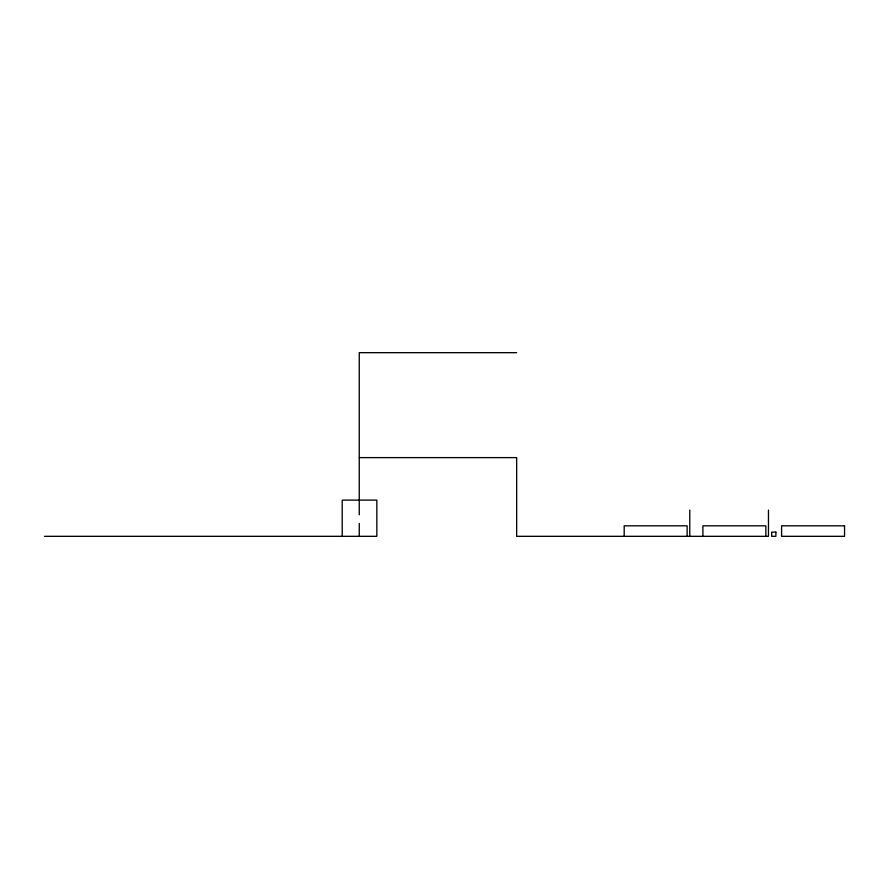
<?xml version="1.0" encoding="UTF-8"?>
<svg xmlns="http://www.w3.org/2000/svg" width="889" height="889" viewBox="0 0 889 889"><rect width="100%" height="100%" fill="white"/><g stroke="black" fill="none" stroke-linecap="round" stroke-linejoin="round"><path stroke-width="1.33" d="M516.665 352.677L359.256 352.677L359.256 514.809M359.256 457.613L516.665 457.613L516.665 536.323L768.474 536.323L768.474 510.086M44.45 536.323L376.847 536.323L376.847 500.118L342.209 500.118L342.209 536.323M765.851 536.323L765.851 525.821L702.888 525.821L702.888 536.323M689.764 510.086L689.764 536.323M687.141 536.323L687.141 525.821L624.189 525.821L624.189 536.323M359.256 523.399L359.256 536.323M844.55 525.821L781.587 525.821L781.587 536.323L844.55 536.323L844.55 525.821M775.886 532.122L771.685 532.122L771.685 536.323L775.886 536.323L775.886 532.122"/></g></svg>
